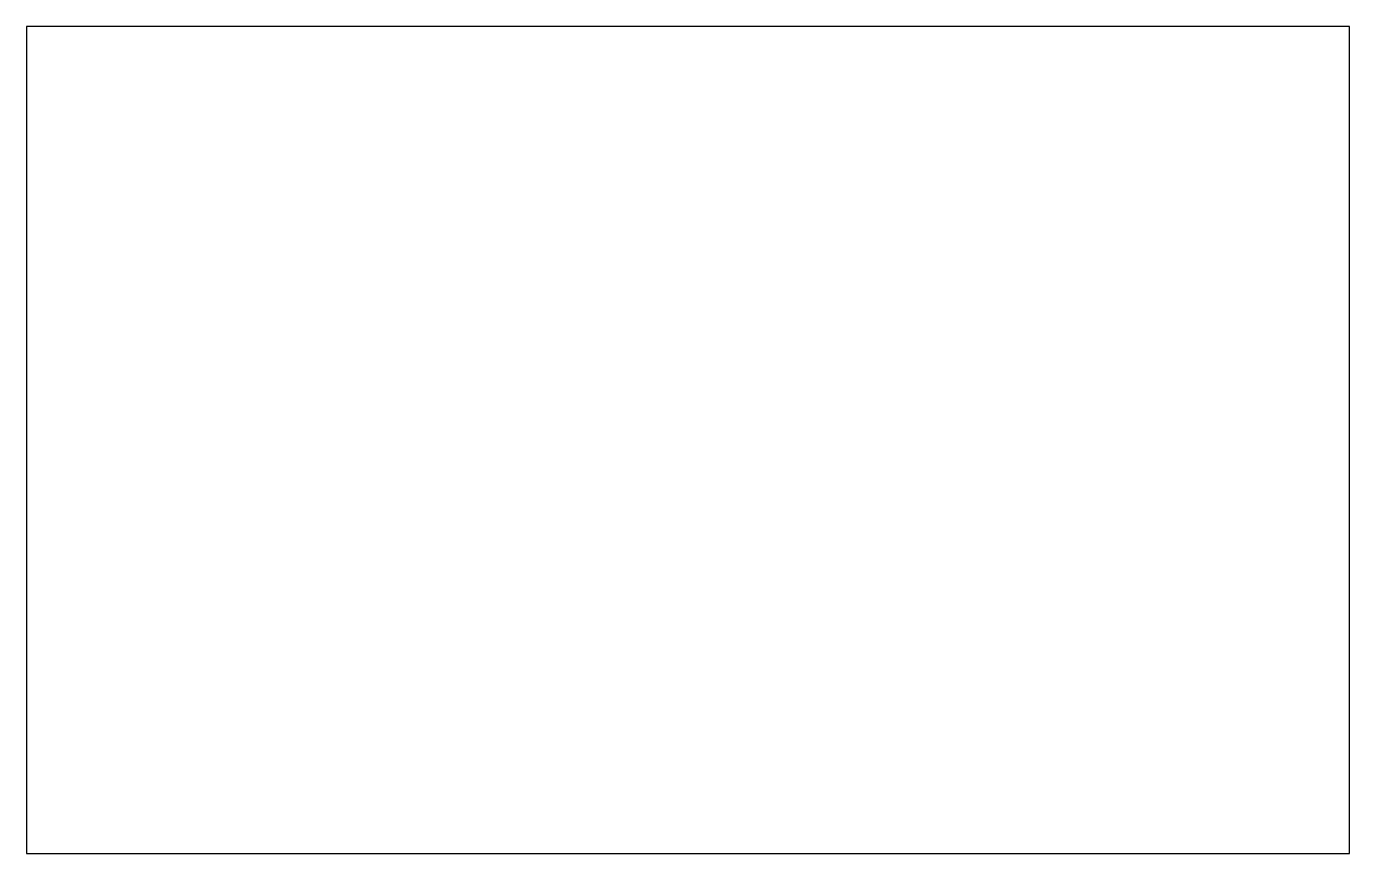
# Model space of a CAD drawing. Header units: inches. Extents: x -0.315 to 0.315, y -0.472 to -0.079.
import ezdxf

# ---------------------------------------------------------------- set-up
doc = ezdxf.new("R2010")
doc.units = ezdxf.units.IN
doc.layers.get('0').update_dxf_attribs({"linetype": 'CONTINUOUS'})

msp = doc.modelspace()

# ---------------------------------------------------------------- linework, layer by layer
msp.add_lwpolyline([(0.31496, -0.07874), (-0.31496, -0.07874), (-0.31496, -0.47244), (0.31496, -0.47244)], close=True)

doc.saveas('drawing.dxf')
